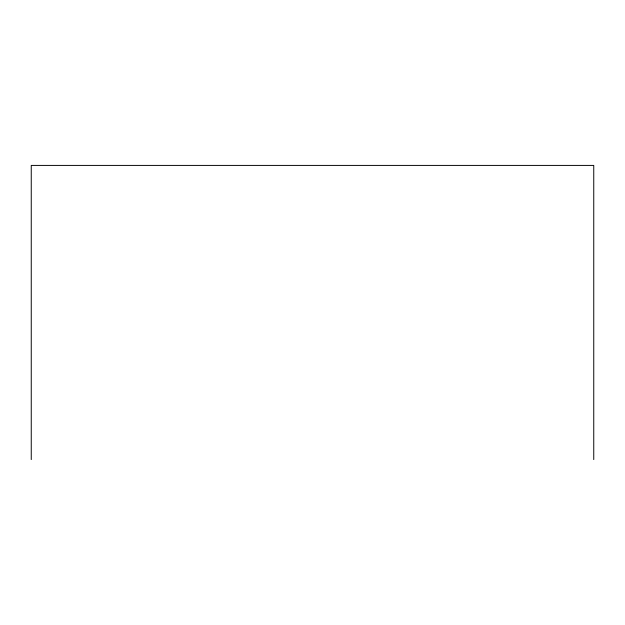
<?xml version="1.0" encoding="UTF-8"?>
<svg xmlns="http://www.w3.org/2000/svg" width="625" height="625" viewBox="0 0 625 625"><rect width="100%" height="100%" fill="white"/><g stroke="black" fill="none" stroke-linecap="round" stroke-linejoin="round"><path stroke-width="0.94" d="M593.75 459.586L593.75 165.414L31.25 165.414L31.25 459.586"/></g></svg>
